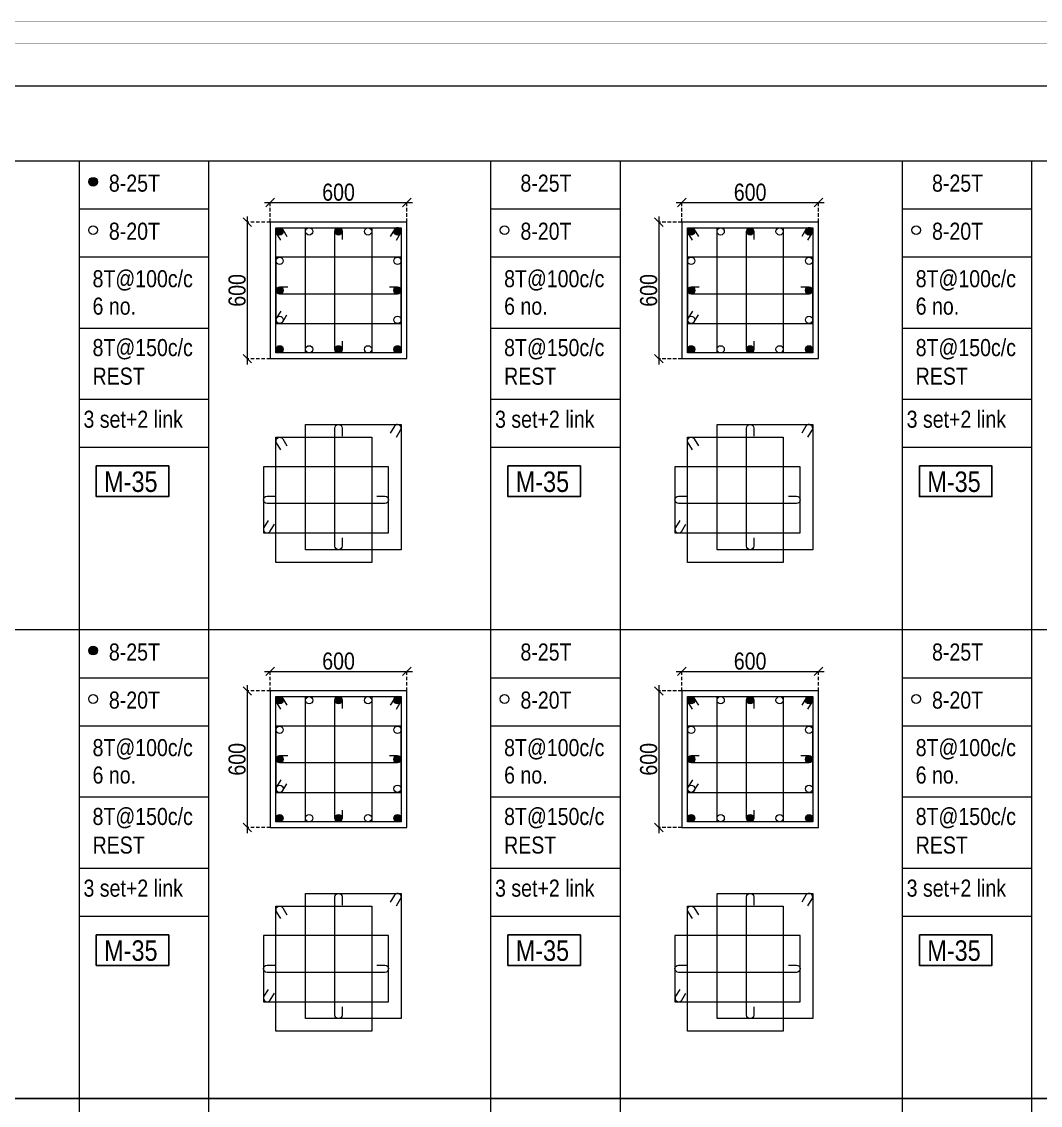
# Model space of a CAD drawing. Header units: millimetres. Extents: x 1112055 to 3390982, y -148532 to 766891.
# Drawn here: x 2148032 to 2165935, y 279991 to 299034 of the extents above; entities that cross this region are included whole.
import ezdxf
from ezdxf.enums import TextEntityAlignment as Align

# ---------------------------------------------------------------- set-up
doc = ezdxf.new("R2010")
doc.units = ezdxf.units.MM
doc.header["$PDMODE"] = 35
doc.header["$PDSIZE"] = -25
doc.linetypes.add('DASHED2', pattern=[0.375, 0.25, -0.125])
doc.linetypes.add('Hidden', pattern=[9.525, 6.35, -3.175])
for name, color, linetype, lineweight in [('B COL. SIZE DIM', 220, 'Continuous', 25), ('B COLSCH', 204, 'Continuous', 20), ('B COLUMN', 1, 'Hidden', 9), ('B STEEL', 34, 'Continuous', 15), ('B TITLE BLOCK', 250, 'Continuous', 0)]:
    doc.layers.add(name, color=color, linetype=linetype, lineweight=lineweight)
doc.layers.add('B TEXT', color=7, linetype='Continuous')
doc.styles.add('dim inside', font='romans.shx', dxfattribs={"width": 0.8, "height": 125})
doc.styles.add('SWINC', font='swissc.ttf')
doc.dimstyles.new('dim inside', dxfattribs={"dimtxt": 125, "dimasz": 100, "dimexe": 0, "dimexo": 0, "dimgap": 10, "dimtad": 0, "dimdec": 0, "dimzin": 0, "dimdsep": 46, "dimtxsty": 'dim inside', "dimblk": 'SMALL', "dimcen": 0.09, "dimadec": 0, "dimazin": 0, "dimtfac": 1, "dimtdec": 0, "dimtofl": 0, "dimtmove": 0, "dimatfit": 3, "dimfxl": 1, "dimtolj": 1, "dimtzin": 0, "dimarcsym": 2})

# ---------------------------------------------------------------- blocks, each defined once
blk = doc.blocks.new('_Oblique')
at = {"color": 0, "linetype": 'ByBlock', "lineweight": -2}
blk.add_line((-0.5, -0.5), (0.5, 0.5), dxfattribs=at)
blk = doc.blocks.new('*D530')
at = {"layer": 'B COL. SIZE DIM', "color": 250, "lineweight": 9, "ltscale": 250, "transparency": 16777216}
blk.add_line((2152301, 287617), (2154901, 287617), dxfattribs=at)
at = {"layer": 'B COL. SIZE DIM', "color": 250, "linetype": 'DASHED2', "lineweight": 9, "ltscale": 250, "transparency": 16777216}
for p, q in [((2152401, 287272), (2152401, 287617)), ((2154801, 287272), (2154801, 287617))]:
    blk.add_line(p, q, dxfattribs=at)
at = {"layer": 'Defpoints', "color": 0, "ltscale": 250, "transparency": 16777216}
for p in [(2154801, 287617), (2152401, 287272), (2154801, 287272)]:
    blk.add_point(p, dxfattribs=at)
at = {"layer": 'B COL. SIZE DIM', "color": 250, "lineweight": 9, "ltscale": 250, "transparency": 16777216, "xscale": 150, "yscale": 150, "zscale": 150, "rotation": 180}
blk.add_blockref('_Oblique', (2152401, 287617), dxfattribs=at)
at = {"layer": 'B COL. SIZE DIM', "color": 250, "lineweight": 9, "ltscale": 250, "transparency": 16777216, "xscale": 150, "yscale": 150, "zscale": 150}
blk.add_blockref('_Oblique', (2154801, 287617), dxfattribs=at)
at = {"layer": 'B COL. SIZE DIM', "color": 6, "ltscale": 250, "transparency": 16777216, "insert": (2153601, 287796), "char_height": 300, "attachment_point": 5, "style": 'SWINC'}
blk.add_mtext('\\A1;600', dxfattribs=at)
blk = doc.blocks.new('*D531')
at = {"layer": 'B COL. SIZE DIM', "color": 250, "lineweight": 9, "ltscale": 250, "transparency": 16777216}
blk.add_line((2151998, 287372), (2151998, 284772), dxfattribs=at)
at = {"layer": 'B COL. SIZE DIM', "color": 250, "linetype": 'DASHED2', "lineweight": 9, "ltscale": 250, "transparency": 16777216}
for p, q in [((2152401, 287272), (2151998, 287272)), ((2152401, 284872), (2151998, 284872))]:
    blk.add_line(p, q, dxfattribs=at)
at = {"layer": 'Defpoints', "color": 0, "ltscale": 250, "transparency": 16777216}
for p in [(2152401, 287272), (2151998, 284872), (2152401, 284872)]:
    blk.add_point(p, dxfattribs=at)
at = {"layer": 'B COL. SIZE DIM', "color": 250, "lineweight": 9, "ltscale": 250, "transparency": 16777216, "xscale": 150, "yscale": 150, "zscale": 150}
for p, rotation in [((2151998, 287272), 90), ((2151998, 284872), 270)]:
    blk.add_blockref('_Oblique', p, dxfattribs=dict(at, rotation=rotation))
at = {"layer": 'B COL. SIZE DIM', "color": 6, "ltscale": 250, "transparency": 16777216, "insert": (2151819, 286072), "char_height": 300, "attachment_point": 5, "rotation": 90, "style": 'SWINC'}
blk.add_mtext('\\A1;600', dxfattribs=at)
blk = doc.blocks.new('*D532')
at = {"layer": 'B COL. SIZE DIM', "color": 250, "lineweight": 9, "ltscale": 250, "transparency": 16777216}
blk.add_line((2152301, 295857), (2154901, 295857), dxfattribs=at)
at = {"layer": 'B COL. SIZE DIM', "color": 250, "linetype": 'DASHED2', "lineweight": 9, "ltscale": 250, "transparency": 16777216}
for p, q in [((2152401, 295512), (2152401, 295857)), ((2154801, 295512), (2154801, 295857))]:
    blk.add_line(p, q, dxfattribs=at)
at = {"layer": 'Defpoints', "color": 0, "ltscale": 250, "transparency": 16777216}
for p in [(2154801, 295857), (2152401, 295512), (2154801, 295512)]:
    blk.add_point(p, dxfattribs=at)
at = {"layer": 'B COL. SIZE DIM', "color": 250, "lineweight": 9, "ltscale": 250, "transparency": 16777216, "xscale": 150, "yscale": 150, "zscale": 150, "rotation": 180}
blk.add_blockref('_Oblique', (2152401, 295857), dxfattribs=at)
at = {"layer": 'B COL. SIZE DIM', "color": 250, "lineweight": 9, "ltscale": 250, "transparency": 16777216, "xscale": 150, "yscale": 150, "zscale": 150}
blk.add_blockref('_Oblique', (2154801, 295857), dxfattribs=at)
at = {"layer": 'B COL. SIZE DIM', "color": 6, "ltscale": 250, "transparency": 16777216, "insert": (2153601, 296036), "char_height": 300, "attachment_point": 5, "style": 'SWINC'}
blk.add_mtext('\\A1;600', dxfattribs=at)
blk = doc.blocks.new('*D533')
at = {"layer": 'B COL. SIZE DIM', "color": 250, "lineweight": 9, "ltscale": 250, "transparency": 16777216}
blk.add_line((2151998, 295612), (2151998, 293012), dxfattribs=at)
at = {"layer": 'B COL. SIZE DIM', "color": 250, "linetype": 'DASHED2', "lineweight": 9, "ltscale": 250, "transparency": 16777216}
for p, q in [((2152401, 295512), (2151998, 295512)), ((2152401, 293112), (2151998, 293112))]:
    blk.add_line(p, q, dxfattribs=at)
at = {"layer": 'Defpoints', "color": 0, "ltscale": 250, "transparency": 16777216}
for p in [(2152401, 295512), (2151998, 293112), (2152401, 293112)]:
    blk.add_point(p, dxfattribs=at)
at = {"layer": 'B COL. SIZE DIM', "color": 250, "lineweight": 9, "ltscale": 250, "transparency": 16777216, "xscale": 150, "yscale": 150, "zscale": 150}
for p, rotation in [((2151998, 295512), 90), ((2151998, 293112), 270)]:
    blk.add_blockref('_Oblique', p, dxfattribs=dict(at, rotation=rotation))
at = {"layer": 'B COL. SIZE DIM', "color": 6, "ltscale": 250, "transparency": 16777216, "insert": (2151819, 294312), "char_height": 300, "attachment_point": 5, "rotation": 90, "style": 'SWINC'}
blk.add_mtext('\\A1;600', dxfattribs=at)
blk = doc.blocks.new('*D542')
at = {"layer": 'B COL. SIZE DIM', "color": 250, "lineweight": 9, "ltscale": 250, "transparency": 16777216}
blk.add_line((2159535, 287617), (2162135, 287617), dxfattribs=at)
at = {"layer": 'B COL. SIZE DIM', "color": 250, "linetype": 'DASHED2', "lineweight": 9, "ltscale": 250, "transparency": 16777216}
for p, q in [((2159635, 287272), (2159635, 287617)), ((2162035, 287272), (2162035, 287617))]:
    blk.add_line(p, q, dxfattribs=at)
at = {"layer": 'Defpoints', "color": 0, "ltscale": 250, "transparency": 16777216}
for p in [(2162035, 287617), (2159635, 287272), (2162035, 287272)]:
    blk.add_point(p, dxfattribs=at)
at = {"layer": 'B COL. SIZE DIM', "color": 250, "lineweight": 9, "ltscale": 250, "transparency": 16777216, "xscale": 150, "yscale": 150, "zscale": 150, "rotation": 180}
blk.add_blockref('_Oblique', (2159635, 287617), dxfattribs=at)
at = {"layer": 'B COL. SIZE DIM', "color": 250, "lineweight": 9, "ltscale": 250, "transparency": 16777216, "xscale": 150, "yscale": 150, "zscale": 150}
blk.add_blockref('_Oblique', (2162035, 287617), dxfattribs=at)
at = {"layer": 'B COL. SIZE DIM', "color": 6, "ltscale": 250, "transparency": 16777216, "insert": (2160835, 287796), "char_height": 300, "attachment_point": 5, "style": 'SWINC'}
blk.add_mtext('\\A1;600', dxfattribs=at)
blk = doc.blocks.new('*D543')
at = {"layer": 'B COL. SIZE DIM', "color": 250, "lineweight": 9, "ltscale": 250, "transparency": 16777216}
blk.add_line((2159231, 287372), (2159231, 284772), dxfattribs=at)
at = {"layer": 'B COL. SIZE DIM', "color": 250, "linetype": 'DASHED2', "lineweight": 9, "ltscale": 250, "transparency": 16777216}
for p, q in [((2159635, 287272), (2159231, 287272)), ((2159635, 284872), (2159231, 284872))]:
    blk.add_line(p, q, dxfattribs=at)
at = {"layer": 'Defpoints', "color": 0, "ltscale": 250, "transparency": 16777216}
for p in [(2159635, 287272), (2159231, 284872), (2159635, 284872)]:
    blk.add_point(p, dxfattribs=at)
at = {"layer": 'B COL. SIZE DIM', "color": 250, "lineweight": 9, "ltscale": 250, "transparency": 16777216, "xscale": 150, "yscale": 150, "zscale": 150}
for p, rotation in [((2159231, 287272), 90), ((2159231, 284872), 270)]:
    blk.add_blockref('_Oblique', p, dxfattribs=dict(at, rotation=rotation))
at = {"layer": 'B COL. SIZE DIM', "color": 6, "ltscale": 250, "transparency": 16777216, "insert": (2159052, 286072), "char_height": 300, "attachment_point": 5, "rotation": 90, "style": 'SWINC'}
blk.add_mtext('\\A1;600', dxfattribs=at)
blk = doc.blocks.new('*D544')
at = {"layer": 'B COL. SIZE DIM', "color": 250, "lineweight": 9, "ltscale": 250, "transparency": 16777216}
blk.add_line((2159535, 295857), (2162135, 295857), dxfattribs=at)
at = {"layer": 'B COL. SIZE DIM', "color": 250, "linetype": 'DASHED2', "lineweight": 9, "ltscale": 250, "transparency": 16777216}
for p, q in [((2159635, 295512), (2159635, 295857)), ((2162035, 295512), (2162035, 295857))]:
    blk.add_line(p, q, dxfattribs=at)
at = {"layer": 'Defpoints', "color": 0, "ltscale": 250, "transparency": 16777216}
for p in [(2162035, 295857), (2159635, 295512), (2162035, 295512)]:
    blk.add_point(p, dxfattribs=at)
at = {"layer": 'B COL. SIZE DIM', "color": 250, "lineweight": 9, "ltscale": 250, "transparency": 16777216, "xscale": 150, "yscale": 150, "zscale": 150, "rotation": 180}
blk.add_blockref('_Oblique', (2159635, 295857), dxfattribs=at)
at = {"layer": 'B COL. SIZE DIM', "color": 250, "lineweight": 9, "ltscale": 250, "transparency": 16777216, "xscale": 150, "yscale": 150, "zscale": 150}
blk.add_blockref('_Oblique', (2162035, 295857), dxfattribs=at)
at = {"layer": 'B COL. SIZE DIM', "color": 6, "ltscale": 250, "transparency": 16777216, "insert": (2160835, 296036), "char_height": 300, "attachment_point": 5, "style": 'SWINC'}
blk.add_mtext('\\A1;600', dxfattribs=at)
blk = doc.blocks.new('*D545')
at = {"layer": 'B COL. SIZE DIM', "color": 250, "lineweight": 9, "ltscale": 250, "transparency": 16777216}
blk.add_line((2159231, 295612), (2159231, 293012), dxfattribs=at)
at = {"layer": 'B COL. SIZE DIM', "color": 250, "linetype": 'DASHED2', "lineweight": 9, "ltscale": 250, "transparency": 16777216}
for p, q in [((2159635, 295512), (2159231, 295512)), ((2159635, 293112), (2159231, 293112))]:
    blk.add_line(p, q, dxfattribs=at)
at = {"layer": 'Defpoints', "color": 0, "ltscale": 250, "transparency": 16777216}
for p in [(2159635, 295512), (2159231, 293112), (2159635, 293112)]:
    blk.add_point(p, dxfattribs=at)
at = {"layer": 'B COL. SIZE DIM', "color": 250, "lineweight": 9, "ltscale": 250, "transparency": 16777216, "xscale": 150, "yscale": 150, "zscale": 150}
for p, rotation in [((2159231, 295512), 90), ((2159231, 293112), 270)]:
    blk.add_blockref('_Oblique', p, dxfattribs=dict(at, rotation=rotation))
at = {"layer": 'B COL. SIZE DIM', "color": 6, "ltscale": 250, "transparency": 16777216, "insert": (2159052, 294312), "char_height": 300, "attachment_point": 5, "rotation": 90, "style": 'SWINC'}
blk.add_mtext('\\A1;600', dxfattribs=at)

msp = doc.modelspace()

# ---------------------------------------------------------------- hatches: boundary and pattern name
at = {"layer": 'B STEEL', "lineweight": 9, "ltscale": 0.5}
h = msp.add_hatch(color=34, dxfattribs=at)
edge = h.paths.add_edge_path()
edge.add_arc((2149286.3, 296221.5), 76.8, 0, 360)
h = msp.add_hatch(color=34, dxfattribs=at)
edge = h.paths.add_edge_path()
edge.add_arc((2152565.5, 295348.3), 64, 0, 360)
h = msp.add_hatch(color=34, dxfattribs=at)
edge = h.paths.add_edge_path()
edge.add_arc((2153601.5, 295348.3), 64, 180, 540, ccw=False)
h = msp.add_hatch(color=34, dxfattribs=at)
edge = h.paths.add_edge_path()
edge.add_arc((2154637.4, 295348.3), 64, 180, 540, ccw=False)
h = msp.add_hatch(color=34, dxfattribs=at)
edge = h.paths.add_edge_path()
edge.add_arc((2159799, 295348.3), 64, 0, 360)
h = msp.add_hatch(color=34, dxfattribs=at)
edge = h.paths.add_edge_path()
edge.add_arc((2160835, 295348.3), 64, 180, 540, ccw=False)
h = msp.add_hatch(color=34, dxfattribs=at)
edge = h.paths.add_edge_path()
edge.add_arc((2161871, 295348.3), 64, 180, 540, ccw=False)
h = msp.add_hatch(color=34, dxfattribs=at)
edge = h.paths.add_edge_path()
edge.add_arc((2152565.5, 294312.3), 64, 180, 540, ccw=False)
h = msp.add_hatch(color=34, dxfattribs=at)
edge = h.paths.add_edge_path()
edge.add_arc((2154637.4, 294312.3), 64, 180, 540, ccw=False)
h = msp.add_hatch(color=34, dxfattribs=at)
edge = h.paths.add_edge_path()
edge.add_arc((2159799, 294312.3), 64, 180, 540, ccw=False)
h = msp.add_hatch(color=34, dxfattribs=at)
edge = h.paths.add_edge_path()
edge.add_arc((2161871, 294312.3), 64, 180, 540, ccw=False)
h = msp.add_hatch(color=34, dxfattribs=at)
edge = h.paths.add_edge_path()
edge.add_arc((2152565.5, 293276.4), 64, 0, 360, ccw=False)
h = msp.add_hatch(color=34, dxfattribs=at)
edge = h.paths.add_edge_path()
edge.add_arc((2153601.5, 293276.4), 64, 180, 540, ccw=False)
h = msp.add_hatch(color=34, dxfattribs=at)
edge = h.paths.add_edge_path()
edge.add_arc((2154637.4, 293276.4), 64, -180, 180)
h = msp.add_hatch(color=34, dxfattribs=at)
edge = h.paths.add_edge_path()
edge.add_arc((2159799, 293276.4), 64, 0, 360, ccw=False)
h = msp.add_hatch(color=34, dxfattribs=at)
edge = h.paths.add_edge_path()
edge.add_arc((2160835, 293276.4), 64, 180, 540, ccw=False)
h = msp.add_hatch(color=34, dxfattribs=at)
edge = h.paths.add_edge_path()
edge.add_arc((2161871, 293276.4), 64, -180, 180)
h = msp.add_hatch(color=34, dxfattribs=at)
edge = h.paths.add_edge_path()
edge.add_arc((2149286.3, 287981.7), 76.8, 0, 360)
h = msp.add_hatch(color=34, dxfattribs=at)
edge = h.paths.add_edge_path()
edge.add_arc((2152565.5, 287108.5), 64, 0, 360)
h = msp.add_hatch(color=34, dxfattribs=at)
edge = h.paths.add_edge_path()
edge.add_arc((2153601.5, 287108.5), 64, 180, 540, ccw=False)
h = msp.add_hatch(color=34, dxfattribs=at)
edge = h.paths.add_edge_path()
edge.add_arc((2154637.4, 287108.5), 64, 180, 540, ccw=False)
h = msp.add_hatch(color=34, dxfattribs=at)
edge = h.paths.add_edge_path()
edge.add_arc((2159799, 287108.5), 64, 0, 360)
h = msp.add_hatch(color=34, dxfattribs=at)
edge = h.paths.add_edge_path()
edge.add_arc((2160835, 287108.5), 64, 180, 540, ccw=False)
h = msp.add_hatch(color=34, dxfattribs=at)
edge = h.paths.add_edge_path()
edge.add_arc((2161871, 287108.5), 64, 180, 540, ccw=False)
h = msp.add_hatch(color=34, dxfattribs=at)
edge = h.paths.add_edge_path()
edge.add_arc((2152565.5, 286072.5), 64, 180, 540, ccw=False)
h = msp.add_hatch(color=34, dxfattribs=at)
edge = h.paths.add_edge_path()
edge.add_arc((2154637.4, 286072.5), 64, 180, 540, ccw=False)
h = msp.add_hatch(color=34, dxfattribs=at)
edge = h.paths.add_edge_path()
edge.add_arc((2159799, 286072.5), 64, 180, 540, ccw=False)
h = msp.add_hatch(color=34, dxfattribs=at)
edge = h.paths.add_edge_path()
edge.add_arc((2161871, 286072.5), 64, 180, 540, ccw=False)
h = msp.add_hatch(color=34, dxfattribs=at)
edge = h.paths.add_edge_path()
edge.add_arc((2152565.5, 285036.5), 64, 0, 360, ccw=False)
h = msp.add_hatch(color=34, dxfattribs=at)
edge = h.paths.add_edge_path()
edge.add_arc((2153601.5, 285036.5), 64, 180, 540, ccw=False)
h = msp.add_hatch(color=34, dxfattribs=at)
edge = h.paths.add_edge_path()
edge.add_arc((2154637.4, 285036.5), 64, -180, 180)
h = msp.add_hatch(color=34, dxfattribs=at)
edge = h.paths.add_edge_path()
edge.add_arc((2159799, 285036.5), 64, 0, 360, ccw=False)
h = msp.add_hatch(color=34, dxfattribs=at)
edge = h.paths.add_edge_path()
edge.add_arc((2160835, 285036.5), 64, 180, 540, ccw=False)
h = msp.add_hatch(color=34, dxfattribs=at)
edge = h.paths.add_edge_path()
edge.add_arc((2161871, 285036.5), 64, -180, 180)

# ---------------------------------------------------------------- linework, layer by layer
msp.add_line((2088785.4, 280110.1), (2232628.6, 280110.1))
at = {"layer": 'B COLSCH', "color": 250, "lineweight": 0}
for p, q in [((2088785.4, 297908.8), (2230883.4, 297908.8)), ((2088785.4, 296589.8), (2230883.4, 296589.8)), ((2149040, 296589.8), (2149040, 247150.7)), ((2151314.4, 296589.8), (2151314.4, 239898.1)), ((2156273.6, 296589.8), (2156273.6, 247150.7)), ((2158547.9, 296589.8), (2158547.9, 239898.1)), ((2163507.1, 296589.8), (2163507.1, 247150.7)), ((2165781.5, 296589.8), (2165781.5, 239898.1)), ((2149040, 295744.8), (2151314.4, 295744.8)), ((2156273.6, 295744.8), (2158547.9, 295744.8)), ((2163507.1, 295744.8), (2165781.5, 295744.8)), ((2149040, 294899.8), (2151314.4, 294899.8)), ((2156273.6, 294899.8), (2158547.9, 294899.8)), ((2163507.1, 294899.8), (2165781.5, 294899.8)), ((2149040, 293650.1), (2151314.4, 293650.1)), ((2156273.6, 293650.1), (2158547.9, 293650.1)), ((2163507.1, 293650.1), (2165781.5, 293650.1)), ((2149040, 292400.3), (2151314.4, 292400.3)), ((2156273.6, 292400.3), (2158547.9, 292400.3)), ((2163507.1, 292400.3), (2165781.5, 292400.3)), ((2149040, 291555.3), (2151314.4, 291555.3)), ((2156273.6, 291555.3), (2158547.9, 291555.3)), ((2163507.1, 291555.3), (2165781.5, 291555.3)), ((2088785.4, 288350), (2230883.4, 288350)), ((2149040, 287505), (2151314.4, 287505)), ((2156273.6, 287505), (2158547.9, 287505)), ((2163507.1, 287505), (2165781.5, 287505)), ((2149040, 286660), (2151314.4, 286660)), ((2156273.6, 286660), (2158547.9, 286660)), ((2163507.1, 286660), (2165781.5, 286660)), ((2149040, 285410.2), (2151314.4, 285410.2)), ((2156273.6, 285410.2), (2158547.9, 285410.2)), ((2163507.1, 285410.2), (2165781.5, 285410.2)), ((2149040, 284160.4), (2151314.4, 284160.4)), ((2156273.6, 284160.4), (2158547.9, 284160.4)), ((2163507.1, 284160.4), (2165781.5, 284160.4)), ((2149040, 283315.4), (2151314.4, 283315.4)), ((2156273.6, 283315.4), (2158547.9, 283315.4)), ((2163507.1, 283315.4), (2165781.5, 283315.4)), ((2088785.4, 280110.1), (2230883.4, 280110.1))]:
    msp.add_line(p, q, dxfattribs=at)
at = {"layer": 'B COLUMN', "color": 1, "linetype": 'ByBlock', "lineweight": 20}
for points in [[(2152401.5, 293112.3), (2154801.5, 293112.3), (2154801.5, 295512.3), (2152401.5, 295512.3)], [(2159635, 293112.3), (2162035, 293112.3), (2162035, 295512.3), (2159635, 295512.3)], [(2152401.5, 284872.5), (2154801.5, 284872.5), (2154801.5, 287272.5), (2152401.5, 287272.5)], [(2159635, 284872.5), (2162035, 284872.5), (2162035, 287272.5), (2159635, 287272.5)]]:
    msp.add_lwpolyline(points, close=True, dxfattribs=at)
at = {"layer": 'B STEEL', "color": 34, "lineweight": 9, "ltscale": 0.5}
for points in [[(2152585.7, 295193.3), (2152511, 295314.8, -1), (2152620, 295381.9), (2152694.8, 295260.4)], [(2153665.5, 293419), (2153665.5, 293276.4, -1), (2153537.4, 293276.4), (2153537.4, 295348.3, -1), (2153665.5, 295348.3), (2153665.5, 295205.7)], [(2154617.2, 295193.3), (2154692, 295314.8, 1), (2154582.9, 295381.9), (2154508.2, 295260.4)], [(2159819.3, 295193.3), (2159744.5, 295314.8, -1), (2159853.5, 295381.9), (2159928.3, 295260.4)], [(2160899, 293419), (2160899, 293276.4, -1), (2160771, 293276.4), (2160771, 295348.3, -1), (2160899, 295348.3), (2160899, 295205.7)], [(2161850.7, 295193.3), (2161925.5, 295314.8, 1), (2161816.5, 295381.9), (2161741.7, 295260.4)], [(2154494.8, 294376.4), (2154637.4, 294376.4, -1), (2154637.4, 294248.3), (2152565.5, 294248.3, -1), (2152565.5, 294376.4), (2152708.1, 294376.4)], [(2161728.3, 294376.4), (2161871, 294376.4, -1), (2161871, 294248.3), (2159799, 294248.3, -1), (2159799, 294376.4), (2159941.7, 294376.4)], [(2152585.7, 293949.4), (2152511, 293827.9, 1), (2152620, 293760.8), (2152694.8, 293882.3)], [(2159819.3, 293949.4), (2159744.5, 293827.9, 1), (2159853.5, 293760.8), (2159928.3, 293882.3)], [(2153665.5, 289961.2), (2153665.5, 289818.6, -1), (2153537.4, 289818.6), (2153537.4, 291890.5, -1), (2153665.5, 291890.5), (2153665.5, 291747.9)], [(2154617.2, 291735.5), (2154692, 291857, 1), (2154582.9, 291924.1), (2154508.2, 291802.6)], [(2160899, 289961.2), (2160899, 289818.6, -1), (2160771, 289818.6), (2160771, 291890.5, -1), (2160899, 291890.5), (2160899, 291747.9)], [(2161850.7, 291735.5), (2161925.5, 291857, 1), (2161816.5, 291924.1), (2161741.7, 291802.6)], [(2152585.7, 291512.4), (2152511, 291633.9, -1), (2152620, 291701), (2152694.8, 291579.5)], [(2159819.3, 291512.4), (2159744.5, 291633.9, -1), (2159853.5, 291701), (2159928.3, 291579.5)], [(2154273.5, 290695.5), (2154416.2, 290695.5, -1), (2154416.2, 290567.5), (2152344.2, 290567.5, -1), (2152344.2, 290695.5), (2152486.8, 290695.5)], [(2161507.1, 290695.5), (2161649.7, 290695.5, -1), (2161649.7, 290567.5), (2159577.7, 290567.5, -1), (2159577.7, 290695.5), (2159720.4, 290695.5)], [(2152364.4, 290268.5), (2152289.7, 290147.1, 1), (2152398.7, 290079.9), (2152473.5, 290201.4)], [(2159598, 290268.5), (2159523.2, 290147.1, 1), (2159632.3, 290079.9), (2159707, 290201.4)], [(2152585.7, 286953.4), (2152511, 287074.9, -1), (2152620, 287142), (2152694.8, 287020.6)], [(2153665.5, 285179.2), (2153665.5, 285036.5, -1), (2153537.4, 285036.5), (2153537.4, 287108.5, -1), (2153665.5, 287108.5), (2153665.5, 286965.8)], [(2154617.2, 286953.4), (2154692, 287074.9, 1), (2154582.9, 287142), (2154508.2, 287020.6)], [(2159819.3, 286953.4), (2159744.5, 287074.9, -1), (2159853.5, 287142), (2159928.3, 287020.6)], [(2160899, 285179.2), (2160899, 285036.5, -1), (2160771, 285036.5), (2160771, 287108.5, -1), (2160899, 287108.5), (2160899, 286965.8)], [(2161850.7, 286953.4), (2161925.5, 287074.9, 1), (2161816.5, 287142), (2161741.7, 287020.6)], [(2154494.8, 286136.5), (2154637.4, 286136.5, -1), (2154637.4, 286008.5), (2152565.5, 286008.5, -1), (2152565.5, 286136.5), (2152708.1, 286136.5)], [(2161728.3, 286136.5), (2161871, 286136.5, -1), (2161871, 286008.5), (2159799, 286008.5, -1), (2159799, 286136.5), (2159941.7, 286136.5)], [(2152585.7, 285709.5), (2152511, 285588.1, 1), (2152620, 285521), (2152694.8, 285642.4)], [(2159819.3, 285709.5), (2159744.5, 285588.1, 1), (2159853.5, 285521), (2159928.3, 285642.4)], [(2153665.5, 281721.4), (2153665.5, 281578.7, -1), (2153537.4, 281578.7), (2153537.4, 283650.7, -1), (2153665.5, 283650.7), (2153665.5, 283508.1)], [(2154617.2, 283495.7), (2154692, 283617.1, 1), (2154582.9, 283684.3), (2154508.2, 283562.8)], [(2160899, 281721.4), (2160899, 281578.7, -1), (2160771, 281578.7), (2160771, 283650.7, -1), (2160899, 283650.7), (2160899, 283508.1)], [(2161850.7, 283495.7), (2161925.5, 283617.1, 1), (2161816.5, 283684.3), (2161741.7, 283562.8)], [(2152585.7, 283272.6), (2152511, 283394.1, -1), (2152620, 283461.2), (2152694.8, 283339.7)], [(2159819.3, 283272.6), (2159744.5, 283394.1, -1), (2159853.5, 283461.2), (2159928.3, 283339.7)], [(2154273.5, 282455.7), (2154416.2, 282455.7, -1), (2154416.2, 282327.6), (2152344.2, 282327.6, -1), (2152344.2, 282455.7), (2152486.8, 282455.7)], [(2161507.1, 282455.7), (2161649.7, 282455.7, -1), (2161649.7, 282327.6), (2159577.7, 282327.6, -1), (2159577.7, 282455.7), (2159720.4, 282455.7)], [(2152364.4, 282028.7), (2152289.7, 281907.2, 1), (2152398.7, 281840.1), (2152473.5, 281961.6)], [(2159598, 282028.7), (2159523.2, 281907.2, 1), (2159632.3, 281840.1), (2159707, 281961.6)]]:
    msp.add_lwpolyline(points, format="xyb", dxfattribs=at)
for points in [[(2154183.5, 295412.3), (2154183.5, 293212.3), (2152501.5, 293212.3), (2152501.5, 295412.3)], [(2154701.5, 295412.3), (2154701.5, 293212.3), (2153019.5, 293212.3), (2153019.5, 295412.3)], [(2161417, 295412.3), (2161417, 293212.3), (2159735, 293212.3), (2159735, 295412.3)], [(2161935, 295412.3), (2161935, 293212.3), (2160253, 293212.3), (2160253, 295412.3)], [(2152501.5, 293730.3), (2154701.5, 293730.3), (2154701.5, 294894.4), (2152501.5, 294894.4)], [(2159735, 293730.3), (2161935, 293730.3), (2161935, 294894.4), (2159735, 294894.4)], [(2154701.5, 291954.6), (2154701.5, 289754.6), (2153019.5, 289754.6), (2153019.5, 291954.6)], [(2161935, 291954.6), (2161935, 289754.6), (2160253, 289754.6), (2160253, 291954.6)], [(2154183.5, 291731.5), (2154183.5, 289531.5), (2152501.5, 289531.5), (2152501.5, 291731.5)], [(2161417, 291731.5), (2161417, 289531.5), (2159735, 289531.5), (2159735, 291731.5)], [(2152280.2, 290049.5), (2154480.2, 290049.5), (2154480.2, 291213.5), (2152280.2, 291213.5)], [(2159513.7, 290049.5), (2161713.7, 290049.5), (2161713.7, 291213.5), (2159513.7, 291213.5)], [(2154183.5, 287172.5), (2154183.5, 284972.5), (2152501.5, 284972.5), (2152501.5, 287172.5)], [(2154701.5, 287172.5), (2154701.5, 284972.5), (2153019.5, 284972.5), (2153019.5, 287172.5)], [(2161417, 287172.5), (2161417, 284972.5), (2159735, 284972.5), (2159735, 287172.5)], [(2161935, 287172.5), (2161935, 284972.5), (2160253, 284972.5), (2160253, 287172.5)], [(2152501.5, 285490.5), (2154701.5, 285490.5), (2154701.5, 286654.5), (2152501.5, 286654.5)], [(2159735, 285490.5), (2161935, 285490.5), (2161935, 286654.5), (2159735, 286654.5)], [(2154701.5, 283714.7), (2154701.5, 281514.7), (2153019.5, 281514.7), (2153019.5, 283714.7)], [(2161935, 283714.7), (2161935, 281514.7), (2160253, 281514.7), (2160253, 283714.7)], [(2154183.5, 283491.6), (2154183.5, 281291.6), (2152501.5, 281291.6), (2152501.5, 283491.6)], [(2161417, 283491.6), (2161417, 281291.6), (2159735, 281291.6), (2159735, 283491.6)], [(2152280.2, 281809.6), (2154480.2, 281809.6), (2154480.2, 282973.7), (2152280.2, 282973.7)], [(2159513.7, 281809.6), (2161713.7, 281809.6), (2161713.7, 282973.7), (2159513.7, 282973.7)]]:
    msp.add_lwpolyline(points, close=True, dxfattribs=at)
for centre, radius in [((2149286.3, 296221.5), 76.8), ((2149286.3, 295371.2), 76.8), ((2152565.5, 295348.3), 64), ((2153083.5, 295348.3), 64), ((2153601.5, 295348.3), 64), ((2154119.5, 295348.3), 64), ((2154637.4, 295348.3), 64), ((2156519.8, 295371.2), 76.8), ((2159799, 295348.3), 64), ((2160317, 295348.3), 64), ((2160835, 295348.3), 64), ((2161353, 295348.3), 64), ((2161871, 295348.3), 64), ((2163753.4, 295371.2), 76.8), ((2152565.5, 294830.3), 64), ((2154637.4, 294830.3), 64), ((2159799, 294830.3), 64), ((2161871, 294830.3), 64), ((2152565.5, 294312.3), 64), ((2154637.4, 294312.3), 64), ((2159799, 294312.3), 64), ((2161871, 294312.3), 64), ((2152565.5, 293794.4), 64), ((2154637.4, 293794.4), 64), ((2159799, 293794.4), 64), ((2161871, 293794.4), 64), ((2152565.5, 293276.4), 64), ((2153083.5, 293276.4), 64), ((2153601.5, 293276.4), 64), ((2154119.5, 293276.4), 64), ((2154637.4, 293276.4), 64), ((2159799, 293276.4), 64), ((2160317, 293276.4), 64), ((2160835, 293276.4), 64), ((2161353, 293276.4), 64), ((2161871, 293276.4), 64), ((2149286.3, 287981.7), 76.8), ((2149286.3, 287131.4), 76.8), ((2156519.8, 287131.4), 76.8), ((2163753.4, 287131.4), 76.8), ((2152565.5, 287108.5), 64), ((2153083.5, 287108.5), 64), ((2153601.5, 287108.5), 64), ((2154119.5, 287108.5), 64), ((2154637.4, 287108.5), 64), ((2159799, 287108.5), 64), ((2160317, 287108.5), 64), ((2160835, 287108.5), 64), ((2161353, 287108.5), 64), ((2161871, 287108.5), 64), ((2152565.5, 286590.5), 64), ((2154637.4, 286590.5), 64), ((2159799, 286590.5), 64), ((2161871, 286590.5), 64), ((2152565.5, 286072.5), 64), ((2154637.4, 286072.5), 64), ((2159799, 286072.5), 64), ((2161871, 286072.5), 64), ((2152565.5, 285554.5), 64), ((2154637.4, 285554.5), 64), ((2159799, 285554.5), 64), ((2161871, 285554.5), 64), ((2152565.5, 285036.5), 64), ((2153083.5, 285036.5), 64), ((2153601.5, 285036.5), 64), ((2154119.5, 285036.5), 64), ((2154637.4, 285036.5), 64), ((2159799, 285036.5), 64), ((2160317, 285036.5), 64), ((2160835, 285036.5), 64), ((2161353, 285036.5), 64), ((2161871, 285036.5), 64)]:
    msp.add_circle(centre, radius, dxfattribs=at)
at = {"layer": 'B TEXT', "color": 1}
for points in [[(2149343.7, 291226.2), (2150618.3, 291226.2), (2150618.3, 290688.3), (2149343.7, 290688.3)], [(2156577.2, 291226.2), (2157851.8, 291226.2), (2157851.8, 290688.3), (2156577.2, 290688.3)], [(2163810.8, 291226.2), (2165085.4, 291226.2), (2165085.4, 290688.3), (2163810.8, 290688.3)], [(2149343.7, 282986.4), (2150618.3, 282986.4), (2150618.3, 282448.4), (2149343.7, 282448.4)], [(2156577.2, 282986.4), (2157851.8, 282986.4), (2157851.8, 282448.4), (2156577.2, 282448.4)], [(2163810.8, 282986.4), (2165085.4, 282986.4), (2165085.4, 282448.4), (2163810.8, 282448.4)]]:
    msp.add_lwpolyline(points, close=True, dxfattribs=at)
at = {"layer": 'B TITLE BLOCK', "color": 1, "const_width": 8.39}
msp.add_lwpolyline([(2087664.3, 299030), (2087664.3, 222350.9), (2243063.3, 222350.9), (2243063.3, 299030)], close=True, dxfattribs=at)
at = {"layer": 'B TITLE BLOCK', "color": 250, "lineweight": 0, "const_width": 8.39}
msp.add_lwpolyline([(2088038, 298656.3), (2088038, 222724.6), (2242689.6, 222724.6), (2242689.6, 298656.3)], close=True, dxfattribs=at)

# ---------------------------------------------------------------- texts
at = {"layer": 'B TEXT', "style": 'SWINC'}
for s, p in [('8-25T', (2149564.8, 296046.9)), ('8-25T', (2156798.3, 296046.9)), ('8-25T', (2164031.9, 296046.9)), ('8-20T', (2149564.8, 295201.9)), ('8-20T', (2156798.3, 295201.9)), ('8-20T', (2164031.9, 295201.9)), ('8T@100c/c', (2149277.9, 294367.1)), ('8T@100c/c', (2156511.4, 294367.1)), ('8T@100c/c', (2163745, 294367.1)), ('6 no.', (2149277.9, 293885.3)), ('6 no.', (2156511.4, 293885.3)), ('6 no.', (2163745, 293885.3)), ('8T@150c/c', (2149277.9, 293157.2)), ('8T@150c/c', (2156511.4, 293157.2)), ('8T@150c/c', (2163745, 293157.2)), ('REST', (2149277.9, 292654.8)), ('REST', (2156511.4, 292654.8)), ('REST', (2163745, 292654.8)), ('3 set+2 link', (2149118.2, 291897.8)), ('3 set+2 link', (2156351.8, 291897.8)), ('3 set+2 link', (2163585.3, 291897.8)), ('8-25T', (2149564.8, 287807.1)), ('8-25T', (2156798.3, 287807.1)), ('8-25T', (2164031.9, 287807.1)), ('8-20T', (2149564.8, 286962.1)), ('8-20T', (2156798.3, 286962.1)), ('8-20T', (2164031.9, 286962.1)), ('8T@100c/c', (2149277.9, 286127.3)), ('8T@100c/c', (2156511.4, 286127.3)), ('8T@100c/c', (2163745, 286127.3)), ('6 no.', (2149277.9, 285645.5)), ('6 no.', (2156511.4, 285645.5)), ('6 no.', (2163745, 285645.5)), ('8T@150c/c', (2149277.9, 284917.4)), ('8T@150c/c', (2156511.4, 284917.4)), ('8T@150c/c', (2163745, 284917.4)), ('REST', (2149277.9, 284415)), ('REST', (2156511.4, 284415)), ('REST', (2163745, 284415)), ('3 set+2 link', (2149118.2, 283657.9)), ('3 set+2 link', (2156351.8, 283657.9)), ('3 set+2 link', (2163585.3, 283657.9))]:
    msp.add_text(s, height=300, dxfattribs=at).set_placement(p)
at = {"layer": 'B TEXT', "color": 1, "style": 'SWINC'}
for p in [(2149481, 290661.7), (2156714.6, 290661.7), (2163948.1, 290661.7), (2149481, 282421.9), (2156714.6, 282421.9), (2163948.1, 282421.9)]:
    msp.add_text('M-35', height=360, dxfattribs=at).set_placement(p, align=Align.BOTTOM_LEFT)

# ---------------------------------------------------------------- dimensions: what is measured, and where the dimension line sits
at = {"layer": 'B COL. SIZE DIM', "color": 250, "ltscale": 250}
for base, p1, p2, picture, middle in [((2154801.5, 295857.3), (2152401.5, 295512.3), (2154801.5, 295512.3), '*D532', (2153601.5, 296036.3)), ((2162035, 295857.3), (2159635, 295512.3), (2162035, 295512.3), '*D544', (2160835, 296036.3)), ((2154801.5, 287617.4), (2152401.5, 287272.5), (2154801.5, 287272.5), '*D530', (2153601.5, 287796.4)), ((2162035, 287617.4), (2159635, 287272.5), (2162035, 287272.5), '*D542', (2160835, 287796.4))]:
    dim = msp.add_linear_dim(base=base, p1=p1, p2=p2, dimstyle='dim inside', override={"dimtxt": 300, "dimasz": 150, "dimgap": 25, "dimtad": 3, "dimlfac": 0.25, "dimtxsty": 'SWINC', "dimblk1": 'Oblique', "dimblk2": 'Oblique', "dimsah": 1, "dimdle": 100, "dimclrd": 250, "dimclre": 250, "dimclrt": 6, "dimfxl": 1000, "dimlwd": 9, "dimlwe": 9}, dxfattribs=at)
    dim.commit()
    dim.dimension.update_dxf_attribs({"geometry": picture, "text_midpoint": middle})
for base, p1, p2, picture, middle in [((2151997.6, 293112.3), (2152401.5, 295512.3), (2152401.5, 293112.3), '*D533', (2151818.6, 294312.3)), ((2159231.1, 293112.3), (2159635, 295512.3), (2159635, 293112.3), '*D545', (2159052.1, 294312.3)), ((2151997.6, 284872.5), (2152401.5, 287272.5), (2152401.5, 284872.5), '*D531', (2151818.6, 286072.5)), ((2159231.1, 284872.5), (2159635, 287272.5), (2159635, 284872.5), '*D543', (2159052.1, 286072.5))]:
    dim = msp.add_linear_dim(base=base, p1=p1, p2=p2, angle=90, dimstyle='dim inside', override={"dimtxt": 300, "dimasz": 150, "dimgap": 25, "dimtad": 3, "dimlfac": 0.25, "dimtxsty": 'SWINC', "dimblk1": 'Oblique', "dimblk2": 'Oblique', "dimsah": 1, "dimdle": 100, "dimclrd": 250, "dimclre": 250, "dimclrt": 6, "dimfxl": 1000, "dimlwd": 9, "dimlwe": 9}, dxfattribs=at)
    dim.commit()
    dim.dimension.update_dxf_attribs({"geometry": picture, "text_midpoint": middle})

doc.saveas('drawing.dxf')
